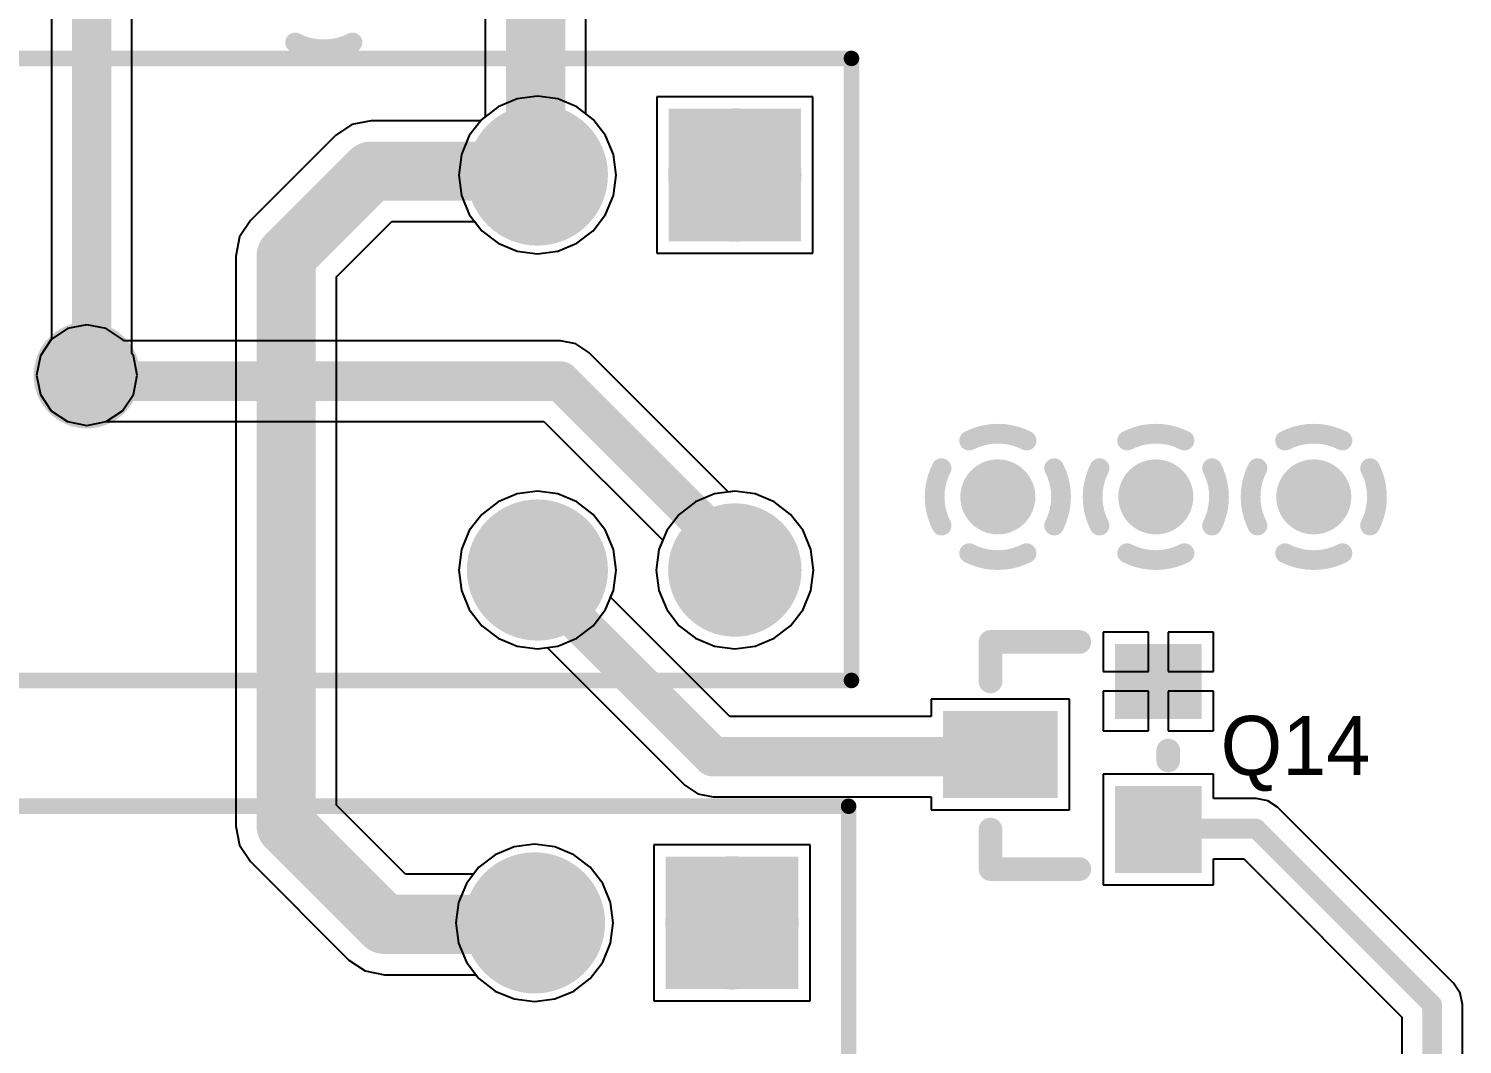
# Model space of a CAD drawing. Header units: millimetres. Extents: x 6.83 to 16.18, y 4.59 to 12.3.
# Drawn here: x 7.76 to 8.486, y 6.327 to 6.841 of the extents above; entities that cross this region are included whole.
import ezdxf

# ---------------------------------------------------------------- set-up
doc = ezdxf.new("R2010")
doc.units = ezdxf.units.MM
doc.header["$MEASUREMENT"] = 0
for name, color, linetype in [('BottomLayer', 5, 'Continuous'), ('BottomSolder', 6, 'Continuous'), ('InternalPlane1', 76, 'Continuous'), ('InternalPlane2', 16, 'Continuous'), ('MultiLayer', 9, 'Continuous'), ('PadHoleLayer', 156, 'Continuous'), ('TopLayer', 1, 'Continuous'), ('TopOverlay', 2, 'Continuous'), ('TopPaste', 8, 'Continuous'), ('TopSolder', 216, 'Continuous'), ('ViaHoleLayer', 16, 'Continuous')]:
    doc.layers.add(name, color=color, linetype=linetype)

# ---------------------------------------------------------------- blocks, each defined once
blk = doc.blocks.new('SOT_23_44')
at = {"layer": 'TopLayer'}
for points in [[(0.018278, 0.052755), (0.018278, 0.082755), (-0.017722, 0.052755), (-0.017722, 0.082755)], [(-0.054722, 0.012755), (-0.054722, 0.048755), (-0.104722, 0.012755), (-0.104722, 0.048755)], [(0.018278, -0.025245), (0.018278, 0.010755), (-0.017722, -0.025245), (-0.017722, 0.010755)]]:
    blk.add_solid(points, dxfattribs=at)
at = {"layer": 'TopOverlay', "const_width": 0.012}
for points in [[(-0.084722, 0.087755), (-0.039722, 0.087755)], [(-0.084722, 0.067755), (-0.084722, 0.087755)], [(0.005278, 0.027755), (0.005278, 0.032755)], [(-0.084722, -0.027245), (-0.084722, -0.007245)], [(-0.084722, -0.027245), (-0.039722, -0.027245)]]:
    blk.add_lwpolyline(points, dxfattribs=at)
at = {"layer": 'TopOverlay', "const_width": 0.006}
for points in [[(-0.087722, 0.087755, 1), (-0.081722, 0.087755, 1)], [(-0.087722, 0.087755, 1), (-0.081722, 0.087755, 1)], [(-0.042722, 0.087755, 1), (-0.036722, 0.087755, 1)], [(-0.087722, 0.067755, 1), (-0.081722, 0.067755, 1)], [(0.002278, 0.032755, 1), (0.008278, 0.032755, 1)], [(0.002278, 0.027755, 1), (0.008278, 0.027755, 1)], [(-0.087722, -0.007245, 1), (-0.081722, -0.007245, 1)], [(-0.087722, -0.027245, 1), (-0.081722, -0.027245, 1)], [(-0.087722, -0.027245, 1), (-0.081722, -0.027245, 1)], [(-0.042722, -0.027245, 1), (-0.036722, -0.027245, 1)]]:
    blk.add_lwpolyline(points, format="xyb", close=True, dxfattribs=at)
at = {"layer": 'TopPaste'}
for points in [[(0.018278, 0.052755), (0.018278, 0.082755), (-0.017722, 0.052755), (-0.017722, 0.082755)], [(-0.054722, 0.012755), (-0.054722, 0.048755), (-0.104722, 0.012755), (-0.104722, 0.048755)], [(0.018278, -0.025245), (0.018278, 0.010755), (-0.017722, -0.025245), (-0.017722, 0.010755)]]:
    blk.add_solid(points, dxfattribs=at)
at = {"layer": 'TopSolder'}
for points in [[(0.022278, 0.048755), (0.022278, 0.086755), (-0.021722, 0.048755), (-0.021722, 0.086755)], [(-0.050722, 0.008755), (-0.050722, 0.052755), (-0.108722, 0.008755), (-0.108722, 0.052755)], [(0.022278, -0.029245), (0.022278, 0.014755), (-0.021722, -0.029245), (-0.021722, 0.014755)]]:
    blk.add_solid(points, dxfattribs=at)
blk = doc.blocks.new('R_____OMRON5V_217')
at = {"layer": 'BottomLayer', "const_width": 0.02953}
for points in [[(0.18524, 0, 1), (0.21476, 0, 1)], [(-0.01476, -0.1, 1), (0.01476, -0.1, 1)], [(0.18524, -0.1, 1), (0.21476, -0.1, 1)], [(-0.01476, -0.4, 1), (0.01476, -0.4, 1)], [(0.18524, -0.4, 1), (0.21476, -0.4, 1)]]:
    blk.add_lwpolyline(points, format="xyb", close=True, dxfattribs=at)
at = {"layer": 'BottomLayer'}
blk.add_solid([(-0.02953, -0.02953), (0.02953, -0.02953), (-0.02953, 0.02953), (0.02953, 0.02953)], dxfattribs=at)
at = {"layer": 'BottomSolder', "const_width": 0.03353}
for points in [[(0.18324, 0, 1), (0.21676, 0, 1)], [(-0.01676, -0.1, 1), (0.01676, -0.1, 1)], [(0.18324, -0.1, 1), (0.21676, -0.1, 1)], [(-0.01676, -0.4, 1), (0.01676, -0.4, 1)], [(0.18324, -0.4, 1), (0.21676, -0.4, 1)]]:
    blk.add_lwpolyline(points, format="xyb", close=True, dxfattribs=at)
at = {"layer": 'BottomSolder'}
blk.add_solid([(-0.03353, -0.03353), (0.03353, -0.03353), (-0.03353, 0.03353), (0.03353, 0.03353)], dxfattribs=at)
at = {"layer": 'InternalPlane1'}
for points, const_width in [([(-0.01689, 0, 1), (0.01689, 0, 1)], 0.03378), ([(0.18311, 0, 1), (0.21689, 0, 1)], 0.03378), ([(-0.01787, -0.1, 1), (0.01787, -0.1, 1)], 0.03575), ([(0.18213, -0.1, 1), (0.21787, -0.1, 1)], 0.03575), ([(-0.01787, -0.4, 1), (0.01787, -0.4, 1)], 0.03575), ([(0.18213, -0.4, 1), (0.21787, -0.4, 1)], 0.03575)]:
    blk.add_lwpolyline(points, format="xyb", close=True, dxfattribs=dict(at, const_width=const_width))
at = {"layer": 'InternalPlane2'}
for points, const_width in [([(-0.01689, 0, 1), (0.01689, 0, 1)], 0.03378), ([(0.18311, 0, 1), (0.21689, 0, 1)], 0.03378), ([(-0.01787, -0.1, 1), (0.01787, -0.1, 1)], 0.03575), ([(0.18213, -0.1, 1), (0.21787, -0.1, 1)], 0.03575), ([(-0.01787, -0.4, 1), (0.01787, -0.4, 1)], 0.03575), ([(0.18213, -0.4, 1), (0.21787, -0.4, 1)], 0.03575)]:
    blk.add_lwpolyline(points, format="xyb", close=True, dxfattribs=dict(at, const_width=const_width))
at = {"layer": 'MultiLayer', "const_width": 0.02953}
for points in [[(0.18524, 0, 1), (0.21476, 0, 1)], [(-0.01476, -0.1, 1), (0.01476, -0.1, 1)], [(0.18524, -0.1, 1), (0.21476, -0.1, 1)], [(-0.01476, -0.4, 1), (0.01476, -0.4, 1)], [(0.18524, -0.4, 1), (0.21476, -0.4, 1)]]:
    blk.add_lwpolyline(points, format="xyb", close=True, dxfattribs=at)
at = {"layer": 'MultiLayer'}
blk.add_solid([(-0.02953, -0.02953), (0.02953, -0.02953), (-0.02953, 0.02953), (0.02953, 0.02953)], dxfattribs=at)
at = {"layer": 'PadHoleLayer'}
for points, const_width in [([(-0.00689, 0, 1), (0.00689, 0, 1)], 0.01378), ([(0.19311, 0, 1), (0.20689, 0, 1)], 0.01378), ([(-0.00787, -0.1, 1), (0.00787, -0.1, 1)], 0.01575), ([(0.19213, -0.1, 1), (0.20787, -0.1, 1)], 0.01575), ([(-0.00787, -0.4, 1), (0.00787, -0.4, 1)], 0.01575), ([(0.19213, -0.4, 1), (0.20787, -0.4, 1)], 0.01575)]:
    blk.add_lwpolyline(points, format="xyb", close=True, dxfattribs=dict(at, const_width=const_width))
at = {"layer": 'TopLayer', "const_width": 0.02953}
for points in [[(0.18524, 0, 1), (0.21476, 0, 1)], [(-0.01476, -0.1, 1), (0.01476, -0.1, 1)], [(0.18524, -0.1, 1), (0.21476, -0.1, 1)], [(-0.01476, -0.4, 1), (0.01476, -0.4, 1)], [(0.18524, -0.4, 1), (0.21476, -0.4, 1)]]:
    blk.add_lwpolyline(points, format="xyb", close=True, dxfattribs=at)
at = {"layer": 'TopLayer'}
blk.add_solid([(-0.02953, -0.02953), (0.02953, -0.02953), (-0.02953, 0.02953), (0.02953, 0.02953)], dxfattribs=at)
at = {"layer": 'TopOverlay', "const_width": 0.00787}
for points in [[(0.25591, 0.05906), (-0.05906, 0.05906)], [(-0.05906, -0.45276), (-0.05906, 0.05906)], [(0.25591, -0.45276), (0.25591, 0.05906)], [(0.25591, -0.45276), (-0.05906, -0.45276)]]:
    blk.add_lwpolyline(points, dxfattribs=at)
at = {"layer": 'TopOverlay', "const_width": 0.00394}
for points in [[(-0.06102, 0.05906, 1), (-0.05709, 0.05906, 1)], [(-0.06102, 0.05906, 1), (-0.05709, 0.05906, 1)], [(0.25394, 0.05906, 1), (0.25787, 0.05906, 1)], [(0.25394, 0.05906, 1), (0.25787, 0.05906, 1)], [(-0.06102, -0.45276, 1), (-0.05709, -0.45276, 1)], [(-0.06102, -0.45276, 1), (-0.05709, -0.45276, 1)], [(0.25394, -0.45276, 1), (0.25787, -0.45276, 1)], [(0.25394, -0.45276, 1), (0.25787, -0.45276, 1)]]:
    blk.add_lwpolyline(points, format="xyb", close=True, dxfattribs=at)
at = {"layer": 'TopSolder', "const_width": 0.03353}
for points in [[(0.18324, 0, 1), (0.21676, 0, 1)], [(-0.01676, -0.1, 1), (0.01676, -0.1, 1)], [(0.18324, -0.1, 1), (0.21676, -0.1, 1)], [(-0.01676, -0.4, 1), (0.01676, -0.4, 1)], [(0.18324, -0.4, 1), (0.21676, -0.4, 1)]]:
    blk.add_lwpolyline(points, format="xyb", close=True, dxfattribs=at)
at = {"layer": 'TopSolder'}
blk.add_solid([(-0.03353, -0.03353), (0.03353, -0.03353), (-0.03353, 0.03353), (0.03353, 0.03353)], dxfattribs=at)
blk = doc.blocks.new('R_____OMRON5V_218')
at = {"layer": 'BottomLayer', "const_width": 0.02953}
for points in [[(0.18524, 0, 1), (0.21476, 0, 1)], [(-0.01476, -0.1, 1), (0.01476, -0.1, 1)], [(0.18524, -0.1, 1), (0.21476, -0.1, 1)], [(-0.01476, -0.4, 1), (0.01476, -0.4, 1)], [(0.18524, -0.4, 1), (0.21476, -0.4, 1)]]:
    blk.add_lwpolyline(points, format="xyb", close=True, dxfattribs=at)
at = {"layer": 'BottomLayer'}
blk.add_solid([(-0.02953, -0.02953), (0.02953, -0.02953), (-0.02953, 0.02953), (0.02953, 0.02953)], dxfattribs=at)
at = {"layer": 'BottomSolder', "const_width": 0.03353}
for points in [[(0.18324, 0, 1), (0.21676, 0, 1)], [(-0.01676, -0.1, 1), (0.01676, -0.1, 1)], [(0.18324, -0.1, 1), (0.21676, -0.1, 1)], [(-0.01676, -0.4, 1), (0.01676, -0.4, 1)], [(0.18324, -0.4, 1), (0.21676, -0.4, 1)]]:
    blk.add_lwpolyline(points, format="xyb", close=True, dxfattribs=at)
at = {"layer": 'BottomSolder'}
blk.add_solid([(-0.03353, -0.03353), (0.03353, -0.03353), (-0.03353, 0.03353), (0.03353, 0.03353)], dxfattribs=at)
at = {"layer": 'InternalPlane1'}
for points, const_width in [([(-0.01689, 0, 1), (0.01689, 0, 1)], 0.03378), ([(0.18311, 0, 1), (0.21689, 0, 1)], 0.03378), ([(-0.01787, -0.1, 1), (0.01787, -0.1, 1)], 0.03575), ([(0.18213, -0.1, 1), (0.21787, -0.1, 1)], 0.03575), ([(-0.01787, -0.4, 1), (0.01787, -0.4, 1)], 0.03575), ([(0.18213, -0.4, 1), (0.21787, -0.4, 1)], 0.03575)]:
    blk.add_lwpolyline(points, format="xyb", close=True, dxfattribs=dict(at, const_width=const_width))
at = {"layer": 'InternalPlane2'}
for points, const_width in [([(-0.01689, 0, 1), (0.01689, 0, 1)], 0.03378), ([(0.18311, 0, 1), (0.21689, 0, 1)], 0.03378), ([(-0.01787, -0.1, 1), (0.01787, -0.1, 1)], 0.03575), ([(0.18213, -0.1, 1), (0.21787, -0.1, 1)], 0.03575), ([(-0.01787, -0.4, 1), (0.01787, -0.4, 1)], 0.03575), ([(0.18213, -0.4, 1), (0.21787, -0.4, 1)], 0.03575)]:
    blk.add_lwpolyline(points, format="xyb", close=True, dxfattribs=dict(at, const_width=const_width))
at = {"layer": 'MultiLayer', "const_width": 0.02953}
for points in [[(0.18524, 0, 1), (0.21476, 0, 1)], [(-0.01476, -0.1, 1), (0.01476, -0.1, 1)], [(0.18524, -0.1, 1), (0.21476, -0.1, 1)], [(-0.01476, -0.4, 1), (0.01476, -0.4, 1)], [(0.18524, -0.4, 1), (0.21476, -0.4, 1)]]:
    blk.add_lwpolyline(points, format="xyb", close=True, dxfattribs=at)
at = {"layer": 'MultiLayer'}
blk.add_solid([(-0.02953, -0.02953), (0.02953, -0.02953), (-0.02953, 0.02953), (0.02953, 0.02953)], dxfattribs=at)
at = {"layer": 'PadHoleLayer'}
for points, const_width in [([(-0.00689, 0, 1), (0.00689, 0, 1)], 0.01378), ([(0.19311, 0, 1), (0.20689, 0, 1)], 0.01378), ([(-0.00787, -0.1, 1), (0.00787, -0.1, 1)], 0.01575), ([(0.19213, -0.1, 1), (0.20787, -0.1, 1)], 0.01575), ([(-0.00787, -0.4, 1), (0.00787, -0.4, 1)], 0.01575), ([(0.19213, -0.4, 1), (0.20787, -0.4, 1)], 0.01575)]:
    blk.add_lwpolyline(points, format="xyb", close=True, dxfattribs=dict(at, const_width=const_width))
at = {"layer": 'TopLayer', "const_width": 0.02953}
for points in [[(0.18524, 0, 1), (0.21476, 0, 1)], [(-0.01476, -0.1, 1), (0.01476, -0.1, 1)], [(0.18524, -0.1, 1), (0.21476, -0.1, 1)], [(-0.01476, -0.4, 1), (0.01476, -0.4, 1)], [(0.18524, -0.4, 1), (0.21476, -0.4, 1)]]:
    blk.add_lwpolyline(points, format="xyb", close=True, dxfattribs=at)
at = {"layer": 'TopLayer'}
blk.add_solid([(-0.02953, -0.02953), (0.02953, -0.02953), (-0.02953, 0.02953), (0.02953, 0.02953)], dxfattribs=at)
at = {"layer": 'TopOverlay', "const_width": 0.00787}
for points in [[(0.25591, 0.05906), (-0.05906, 0.05906)], [(-0.05906, -0.45276), (-0.05906, 0.05906)], [(0.25591, -0.45276), (0.25591, 0.05906)], [(0.25591, -0.45276), (-0.05906, -0.45276)]]:
    blk.add_lwpolyline(points, dxfattribs=at)
at = {"layer": 'TopOverlay', "const_width": 0.00394}
for points in [[(-0.06102, 0.05906, 1), (-0.05709, 0.05906, 1)], [(-0.06102, 0.05906, 1), (-0.05709, 0.05906, 1)], [(0.25394, 0.05906, 1), (0.25787, 0.05906, 1)], [(0.25394, 0.05906, 1), (0.25787, 0.05906, 1)], [(-0.06102, -0.45276, 1), (-0.05709, -0.45276, 1)], [(-0.06102, -0.45276, 1), (-0.05709, -0.45276, 1)], [(0.25394, -0.45276, 1), (0.25787, -0.45276, 1)], [(0.25394, -0.45276, 1), (0.25787, -0.45276, 1)]]:
    blk.add_lwpolyline(points, format="xyb", close=True, dxfattribs=at)
at = {"layer": 'TopSolder', "const_width": 0.03353}
for points in [[(0.18324, 0, 1), (0.21676, 0, 1)], [(-0.01676, -0.1, 1), (0.01676, -0.1, 1)], [(0.18324, -0.1, 1), (0.21676, -0.1, 1)], [(-0.01676, -0.4, 1), (0.01676, -0.4, 1)], [(0.18324, -0.4, 1), (0.21676, -0.4, 1)]]:
    blk.add_lwpolyline(points, format="xyb", close=True, dxfattribs=at)
at = {"layer": 'TopSolder'}
blk.add_solid([(-0.03353, -0.03353), (0.03353, -0.03353), (-0.03353, 0.03353), (0.03353, 0.03353)], dxfattribs=at)

msp = doc.modelspace()

# ---------------------------------------------------------------- linework, layer by layer
at = {"layer": 'BottomLayer'}
for p, q in [((7.7714, 7.7849), (7.7714, 6.68401)), ((7.81219, 6.67689), (7.81219, 7.78549)), ((7.99119, 7.16978), (7.99119, 6.79689)), ((8.04217, 6.79824), (8.04217, 7.15922)), ((8.15708, 6.80683), (8.07803, 6.80683)), ((8.07803, 6.80683), (8.07803, 6.72778)), ((8.15708, 6.72778), (8.15708, 6.80683)), ((7.99119, 6.79689), (7.98936, 6.79549)), ((8.04575, 6.79549), (8.04217, 6.79824)), ((7.92355, 6.79281), (7.91528, 6.78728)), ((7.9333, 6.79475), (7.92355, 6.79281)), ((7.98879, 6.79475), (7.9333, 6.79475)), ((7.98936, 6.79549), (7.98879, 6.79475)), ((8.05208, 6.78724), (8.04575, 6.79549)), ((7.91528, 6.78728), (7.87229, 6.74429)), ((8.05607, 6.77762), (8.05208, 6.78724)), ((8.05742, 6.7673), (8.05607, 6.77762)), ((8.05607, 6.75698), (8.05742, 6.7673)), ((8.05208, 6.74737), (8.05607, 6.75698)), ((8.04575, 6.73911), (8.05208, 6.74737)), ((7.87229, 6.74429), (7.86676, 6.73602)), ((7.9158, 6.71571), (7.94386, 6.74377)), ((7.94386, 6.74377), (7.98579, 6.74377)), ((7.98579, 6.74377), (7.98936, 6.73911)), ((7.98936, 6.73911), (7.99762, 6.73278)), ((8.03749, 6.73278), (8.04575, 6.73911)), ((7.86676, 6.73602), (7.86482, 6.72627)), ((7.99762, 6.73278), (8.00724, 6.72879)), ((8.02787, 6.72879), (8.03749, 6.73278)), ((7.86482, 6.72627), (7.86482, 6.43768)), ((8.00724, 6.72879), (8.01756, 6.72743)), ((8.01756, 6.72743), (8.02787, 6.72879)), ((8.07803, 6.72778), (8.15708, 6.72778)), ((7.9158, 6.44824), (7.9158, 6.71571)), ((7.77139, 6.684), (7.76586, 6.67573)), ((7.7714, 6.68401), (7.77139, 6.684)), ((7.76586, 6.67573), (7.76392, 6.66598)), ((7.81296, 6.67573), (7.81219, 6.67689)), ((7.8149, 6.66598), (7.81296, 6.67573)), ((7.76392, 6.66598), (7.76586, 6.65622)), ((7.81296, 6.65622), (7.8149, 6.66598)), ((7.76586, 6.65622), (7.77139, 6.64795)), ((7.80744, 6.64795), (7.81296, 6.65622)), ((7.77139, 6.64795), (7.77966, 6.64243)), ((7.79917, 6.64243), (7.80744, 6.64795)), ((7.77966, 6.64243), (7.78941, 6.64049)), ((7.78941, 6.64049), (7.79917, 6.64243)), ((7.99762, 6.60183), (7.98936, 6.59549)), ((8.00724, 6.60581), (7.99762, 6.60183)), ((8.01756, 6.60717), (8.00724, 6.60581)), ((8.02787, 6.60581), (8.01756, 6.60717)), ((8.03749, 6.60183), (8.02787, 6.60581)), ((8.04575, 6.59549), (8.03749, 6.60183)), ((8.09762, 6.60183), (8.08936, 6.59549)), ((8.10724, 6.60581), (8.09762, 6.60183)), ((8.11756, 6.60717), (8.10724, 6.60581)), ((8.12787, 6.60581), (8.11756, 6.60717)), ((8.13749, 6.60183), (8.12787, 6.60581)), ((8.14575, 6.59549), (8.13749, 6.60183)), ((7.98936, 6.59549), (7.98303, 6.58724)), ((8.05208, 6.58724), (8.04575, 6.59549)), ((8.08936, 6.59549), (8.08303, 6.58724)), ((8.15208, 6.58724), (8.14575, 6.59549)), ((7.98303, 6.58724), (7.97905, 6.57762)), ((8.05607, 6.57762), (8.05208, 6.58724)), ((8.08303, 6.58724), (8.07905, 6.57762)), ((8.15607, 6.57762), (8.15208, 6.58724)), ((7.97905, 6.57762), (7.97769, 6.5673)), ((8.05742, 6.5673), (8.05607, 6.57762)), ((8.07905, 6.57762), (8.07769, 6.5673)), ((8.15742, 6.5673), (8.15607, 6.57762)), ((7.97769, 6.5673), (7.97905, 6.55698)), ((8.05607, 6.55698), (8.05742, 6.5673)), ((8.07769, 6.5673), (8.07905, 6.55698)), ((8.15607, 6.55698), (8.15742, 6.5673)), ((7.97905, 6.55698), (7.98303, 6.54737)), ((8.05208, 6.54737), (8.05607, 6.55698)), ((8.07905, 6.55698), (8.08303, 6.54737)), ((8.15208, 6.54737), (8.15607, 6.55698)), ((7.98303, 6.54737), (7.98936, 6.53911)), ((8.04575, 6.53911), (8.05208, 6.54737)), ((8.08303, 6.54737), (8.08936, 6.53911)), ((8.14575, 6.53911), (8.15208, 6.54737)), ((7.98936, 6.53911), (7.99762, 6.53278)), ((8.03749, 6.53278), (8.04575, 6.53911)), ((8.08936, 6.53911), (8.09762, 6.53278)), ((8.13749, 6.53278), (8.14575, 6.53911)), ((7.99762, 6.53278), (8.00724, 6.52879)), ((8.00724, 6.52879), (8.01756, 6.52743)), ((8.01756, 6.52743), (8.02787, 6.52879)), ((8.02787, 6.52879), (8.03749, 6.53278)), ((8.09762, 6.53278), (8.10724, 6.52879)), ((8.10724, 6.52879), (8.11756, 6.52743)), ((8.11756, 6.52743), (8.12787, 6.52879)), ((8.12787, 6.52879), (8.13749, 6.53278)), ((7.95069, 6.41335), (7.9158, 6.44824)), ((7.86482, 6.43768), (7.86676, 6.42793)), ((7.86676, 6.42793), (7.87229, 6.41966)), ((8.00579, 6.42714), (7.99617, 6.42316)), ((8.01611, 6.4285), (8.00579, 6.42714)), ((8.02643, 6.42714), (8.01611, 6.4285)), ((8.03604, 6.42316), (8.02643, 6.42714)), ((8.15564, 6.42816), (8.07658, 6.42816)), ((8.07658, 6.42816), (8.07658, 6.3491)), ((8.15564, 6.3491), (8.15564, 6.42816)), ((7.87229, 6.41966), (7.92211, 6.36983)), ((7.99617, 6.42316), (7.98792, 6.41682)), ((8.0443, 6.41682), (8.03604, 6.42316)), ((7.98525, 6.41335), (7.95069, 6.41335)), ((7.98792, 6.41682), (7.98525, 6.41335)), ((8.05064, 6.40856), (8.0443, 6.41682)), ((8.05462, 6.39895), (8.05064, 6.40856)), ((8.05598, 6.38863), (8.05462, 6.39895)), ((8.05462, 6.37831), (8.05598, 6.38863)), ((8.05064, 6.36869), (8.05462, 6.37831)), ((7.92211, 6.36983), (7.93038, 6.36431)), ((8.0443, 6.36044), (8.05064, 6.36869)), ((7.93038, 6.36431), (7.94013, 6.36237)), ((7.94013, 6.36237), (7.98644, 6.36237)), ((7.98644, 6.36237), (7.98792, 6.36044)), ((7.98792, 6.36044), (7.99617, 6.3541)), ((8.03604, 6.3541), (8.0443, 6.36044)), ((7.99617, 6.3541), (8.00579, 6.35012)), ((8.02643, 6.35012), (8.03604, 6.3541)), ((8.00579, 6.35012), (8.01611, 6.34876)), ((8.01611, 6.34876), (8.02643, 6.35012)), ((8.07658, 6.3491), (8.15564, 6.3491))]:
    msp.add_line(p, q, dxfattribs=at)
for points, const_width in [([(7.7918, 6.66594), (7.7918, 7.80125)], 0.02), ([(8.01668, 6.76926), (8.01668, 7.16978)], 0.03), ([(7.89031, 6.72627), (7.9333, 6.76926)], 0.03), ([(7.9333, 6.76926), (8.01668, 6.76926)], 0.03), ([(8.01668, 6.76269), (8.01668, 6.76926)], 0.01), ([(7.89031, 6.43768), (7.89031, 6.72627)], 0.03), ([(7.89031, 6.43768), (7.94013, 6.38786)], 0.03), ([(7.94013, 6.38786), (8.01482, 6.38786)], 0.03)]:
    msp.add_lwpolyline(points, dxfattribs=dict(at, const_width=const_width))
for points, const_width in [([(7.9258, 6.76926, 1), (7.9408, 6.76926, 1)], 0.015), ([(7.9258, 6.76926, 1), (7.9408, 6.76926, 1)], 0.015), ([(8.00918, 6.76926, 1), (8.02418, 6.76926, 1)], 0.015), ([(8.00918, 6.76926, 1), (8.02418, 6.76926, 1)], 0.015), ([(8.01418, 6.76926, 1), (8.01918, 6.76926, 1)], 0.005), ([(8.01418, 6.76269, 1), (8.01918, 6.76269, 1)], 0.005), ([(7.88281, 6.72627, 1), (7.89781, 6.72627, 1)], 0.015), ([(7.88281, 6.72627, 1), (7.89781, 6.72627, 1)], 0.015), ([(7.78191, 6.66598, 1), (7.79691, 6.66598, 1)], 0.015), ([(7.7868, 6.66594, 1), (7.7968, 6.66594, 1)], 0.01), ([(8.24325, 6.60433, 1), (8.25825, 6.60433, 1)], 0.015), ([(8.32325, 6.60433, 1), (8.33825, 6.60433, 1)], 0.015), ([(8.40325, 6.60433, 1), (8.41825, 6.60433, 1)], 0.015), ([(7.88281, 6.43768, 1), (7.89781, 6.43768, 1)], 0.015), ([(7.88281, 6.43768, 1), (7.89781, 6.43768, 1)], 0.015), ([(7.93263, 6.38786, 1), (7.94763, 6.38786, 1)], 0.015), ([(7.93263, 6.38786, 1), (7.94763, 6.38786, 1)], 0.015), ([(8.00732, 6.38786, 1), (8.02232, 6.38786, 1)], 0.015)]:
    msp.add_lwpolyline(points, format="xyb", close=True, dxfattribs=dict(at, const_width=const_width))
at = {"layer": 'BottomSolder', "const_width": 0.019}
for points in [[(7.77991, 6.66598, 1), (7.79891, 6.66598, 1)], [(8.24125, 6.60433, 1), (8.26025, 6.60433, 1)], [(8.32125, 6.60433, 1), (8.34025, 6.60433, 1)], [(8.40125, 6.60433, 1), (8.42025, 6.60433, 1)]]:
    msp.add_lwpolyline(points, format="xyb", close=True, dxfattribs=at)
at = {"layer": 'InternalPlane1', "const_width": 0.01}
for points in [[(7.92392, 6.83442, -0.240079), (7.89486, 6.83442)], [(8.23623, 6.63285, -0.240079), (8.26528, 6.63285)], [(8.31623, 6.63285, -0.240079), (8.34528, 6.63285)], [(8.39623, 6.63285, -0.240079), (8.42528, 6.63285)], [(8.22224, 6.58981, -0.240079), (8.22224, 6.61886)], [(8.27927, 6.61886, -0.240079), (8.27927, 6.58981)], [(8.30224, 6.58981, -0.240079), (8.30224, 6.61886)], [(8.35927, 6.61886, -0.240079), (8.35927, 6.58981)], [(8.38224, 6.58981, -0.240079), (8.38224, 6.61886)], [(8.43927, 6.61886, -0.240079), (8.43927, 6.58981)], [(8.26528, 6.57582, -0.240079), (8.23623, 6.57582)], [(8.34528, 6.57582, -0.240079), (8.31623, 6.57582)], [(8.42528, 6.57582, -0.240079), (8.39623, 6.57582)]]:
    msp.add_lwpolyline(points, format="xyb", dxfattribs=at)
at = {"layer": 'InternalPlane1'}
for points, const_width in [([(7.89236, 6.83442, 1), (7.89736, 6.83442, 1)], 0.005), ([(7.92142, 6.83442, 1), (7.92642, 6.83442, 1)], 0.005), ([(7.77591, 6.66598, 1), (7.80291, 6.66598, 1)], 0.027), ([(8.23373, 6.63285, 1), (8.23873, 6.63285, 1)], 0.005), ([(8.26278, 6.63285, 1), (8.26778, 6.63285, 1)], 0.005), ([(8.31373, 6.63285, 1), (8.31873, 6.63285, 1)], 0.005), ([(8.34278, 6.63285, 1), (8.34778, 6.63285, 1)], 0.005), ([(8.39373, 6.63285, 1), (8.39873, 6.63285, 1)], 0.005), ([(8.42278, 6.63285, 1), (8.42778, 6.63285, 1)], 0.005), ([(8.21974, 6.61886, 1), (8.22474, 6.61886, 1)], 0.005), ([(8.27677, 6.61886, 1), (8.28177, 6.61886, 1)], 0.005), ([(8.29974, 6.61886, 1), (8.30474, 6.61886, 1)], 0.005), ([(8.35677, 6.61886, 1), (8.36177, 6.61886, 1)], 0.005), ([(8.37974, 6.61886, 1), (8.38474, 6.61886, 1)], 0.005), ([(8.43677, 6.61886, 1), (8.44177, 6.61886, 1)], 0.005), ([(8.21974, 6.58981, 1), (8.22474, 6.58981, 1)], 0.005), ([(8.27677, 6.58981, 1), (8.28177, 6.58981, 1)], 0.005), ([(8.29974, 6.58981, 1), (8.30474, 6.58981, 1)], 0.005), ([(8.35677, 6.58981, 1), (8.36177, 6.58981, 1)], 0.005), ([(8.37974, 6.58981, 1), (8.38474, 6.58981, 1)], 0.005), ([(8.43677, 6.58981, 1), (8.44177, 6.58981, 1)], 0.005), ([(8.23373, 6.57582, 1), (8.23873, 6.57582, 1)], 0.005), ([(8.26278, 6.57582, 1), (8.26778, 6.57582, 1)], 0.005), ([(8.31373, 6.57582, 1), (8.31873, 6.57582, 1)], 0.005), ([(8.34278, 6.57582, 1), (8.34778, 6.57582, 1)], 0.005), ([(8.39373, 6.57582, 1), (8.39873, 6.57582, 1)], 0.005), ([(8.42278, 6.57582, 1), (8.42778, 6.57582, 1)], 0.005)]:
    msp.add_lwpolyline(points, format="xyb", close=True, dxfattribs=dict(at, const_width=const_width))
at = {"layer": 'InternalPlane2', "const_width": 0.01}
for points in [[(7.92392, 6.83442, -0.240079), (7.89486, 6.83442)], [(8.23623, 6.63285, -0.240079), (8.26528, 6.63285)], [(8.31623, 6.63285, -0.240079), (8.34528, 6.63285)], [(8.39623, 6.63285, -0.240079), (8.42528, 6.63285)], [(8.22224, 6.58981, -0.240079), (8.22224, 6.61886)], [(8.27927, 6.61886, -0.240079), (8.27927, 6.58981)], [(8.30224, 6.58981, -0.240079), (8.30224, 6.61886)], [(8.35927, 6.61886, -0.240079), (8.35927, 6.58981)], [(8.38224, 6.58981, -0.240079), (8.38224, 6.61886)], [(8.43927, 6.61886, -0.240079), (8.43927, 6.58981)], [(8.26528, 6.57582, -0.240079), (8.23623, 6.57582)], [(8.34528, 6.57582, -0.240079), (8.31623, 6.57582)], [(8.42528, 6.57582, -0.240079), (8.39623, 6.57582)]]:
    msp.add_lwpolyline(points, format="xyb", dxfattribs=at)
at = {"layer": 'InternalPlane2'}
for points, const_width in [([(7.89236, 6.83442, 1), (7.89736, 6.83442, 1)], 0.005), ([(7.92142, 6.83442, 1), (7.92642, 6.83442, 1)], 0.005), ([(7.77591, 6.66598, 1), (7.80291, 6.66598, 1)], 0.027), ([(8.23373, 6.63285, 1), (8.23873, 6.63285, 1)], 0.005), ([(8.26278, 6.63285, 1), (8.26778, 6.63285, 1)], 0.005), ([(8.31373, 6.63285, 1), (8.31873, 6.63285, 1)], 0.005), ([(8.34278, 6.63285, 1), (8.34778, 6.63285, 1)], 0.005), ([(8.39373, 6.63285, 1), (8.39873, 6.63285, 1)], 0.005), ([(8.42278, 6.63285, 1), (8.42778, 6.63285, 1)], 0.005), ([(8.21974, 6.61886, 1), (8.22474, 6.61886, 1)], 0.005), ([(8.27677, 6.61886, 1), (8.28177, 6.61886, 1)], 0.005), ([(8.29974, 6.61886, 1), (8.30474, 6.61886, 1)], 0.005), ([(8.35677, 6.61886, 1), (8.36177, 6.61886, 1)], 0.005), ([(8.37974, 6.61886, 1), (8.38474, 6.61886, 1)], 0.005), ([(8.43677, 6.61886, 1), (8.44177, 6.61886, 1)], 0.005), ([(8.21974, 6.58981, 1), (8.22474, 6.58981, 1)], 0.005), ([(8.27677, 6.58981, 1), (8.28177, 6.58981, 1)], 0.005), ([(8.29974, 6.58981, 1), (8.30474, 6.58981, 1)], 0.005), ([(8.35677, 6.58981, 1), (8.36177, 6.58981, 1)], 0.005), ([(8.37974, 6.58981, 1), (8.38474, 6.58981, 1)], 0.005), ([(8.43677, 6.58981, 1), (8.44177, 6.58981, 1)], 0.005), ([(8.23373, 6.57582, 1), (8.23873, 6.57582, 1)], 0.005), ([(8.26278, 6.57582, 1), (8.26778, 6.57582, 1)], 0.005), ([(8.31373, 6.57582, 1), (8.31873, 6.57582, 1)], 0.005), ([(8.34278, 6.57582, 1), (8.34778, 6.57582, 1)], 0.005), ([(8.39373, 6.57582, 1), (8.39873, 6.57582, 1)], 0.005), ([(8.42278, 6.57582, 1), (8.42778, 6.57582, 1)], 0.005)]:
    msp.add_lwpolyline(points, format="xyb", close=True, dxfattribs=dict(at, const_width=const_width))
at = {"layer": 'MultiLayer', "const_width": 0.015}
for points in [[(7.78191, 6.66598, 1), (7.79691, 6.66598, 1)], [(8.24325, 6.60433, 1), (8.25825, 6.60433, 1)], [(8.32325, 6.60433, 1), (8.33825, 6.60433, 1)], [(8.40325, 6.60433, 1), (8.41825, 6.60433, 1)]]:
    msp.add_lwpolyline(points, format="xyb", close=True, dxfattribs=at)
at = {"layer": 'TopLayer'}
for p, q in [((8.00724, 6.80581), (7.99762, 6.80183)), ((8.01756, 6.80717), (8.00724, 6.80581)), ((8.02787, 6.80581), (8.01756, 6.80717)), ((8.03749, 6.80183), (8.02787, 6.80581)), ((8.15708, 6.80683), (8.07803, 6.80683)), ((8.07803, 6.80683), (8.07803, 6.72778)), ((8.15708, 6.72778), (8.15708, 6.80683)), ((7.99762, 6.80183), (7.98936, 6.79549)), ((8.04575, 6.79549), (8.03749, 6.80183)), ((7.98936, 6.79549), (7.98303, 6.78724)), ((8.05208, 6.78724), (8.04575, 6.79549)), ((7.98303, 6.78724), (7.97905, 6.77762)), ((8.05607, 6.77762), (8.05208, 6.78724)), ((7.97905, 6.77762), (7.97769, 6.7673)), ((8.05742, 6.7673), (8.05607, 6.77762)), ((7.97769, 6.7673), (7.97905, 6.75698)), ((8.05607, 6.75698), (8.05742, 6.7673)), ((7.97905, 6.75698), (7.98303, 6.74737)), ((8.05208, 6.74737), (8.05607, 6.75698)), ((7.98303, 6.74737), (7.98936, 6.73911)), ((8.04575, 6.73911), (8.05208, 6.74737)), ((7.98936, 6.73911), (7.99762, 6.73278)), ((8.03749, 6.73278), (8.04575, 6.73911)), ((7.99762, 6.73278), (8.00724, 6.72879)), ((8.02787, 6.72879), (8.03749, 6.73278)), ((8.00724, 6.72879), (8.01756, 6.72743)), ((8.01756, 6.72743), (8.02787, 6.72879)), ((8.07803, 6.72778), (8.15708, 6.72778)), ((7.77966, 6.68953), (7.77139, 6.684)), ((7.78941, 6.69147), (7.77966, 6.68953)), ((7.79917, 6.68953), (7.78941, 6.69147)), ((7.80744, 6.684), (7.79917, 6.68953)), ((7.77139, 6.684), (7.76586, 6.67573)), ((7.80788, 6.68334), (7.80744, 6.684)), ((8.02927, 6.68334), (7.80788, 6.68334)), ((8.03707, 6.68179), (8.02927, 6.68334)), ((8.04368, 6.67737), (8.03707, 6.68179)), ((7.76586, 6.67573), (7.76392, 6.66598)), ((8.11431, 6.60674), (8.04368, 6.67737)), ((7.76392, 6.66598), (7.76586, 6.65622)), ((7.76586, 6.65622), (7.77139, 6.64795)), ((7.77139, 6.64795), (7.77966, 6.64243)), ((7.77966, 6.64243), (7.78941, 6.64049)), ((7.78941, 6.64049), (7.79917, 6.64243)), ((7.79917, 6.64243), (7.79937, 6.64256)), ((7.79937, 6.64256), (8.02082, 6.64256)), ((8.02082, 6.64256), (8.08101, 6.58237)), ((7.99762, 6.60183), (7.98936, 6.59549)), ((8.00724, 6.60581), (7.99762, 6.60183)), ((8.01756, 6.60717), (8.00724, 6.60581)), ((8.02787, 6.60581), (8.01756, 6.60717)), ((8.03749, 6.60183), (8.02787, 6.60581)), ((8.04575, 6.59549), (8.03749, 6.60183)), ((8.11756, 6.60717), (8.11431, 6.60674)), ((8.12787, 6.60581), (8.11756, 6.60717)), ((8.13749, 6.60183), (8.12787, 6.60581)), ((8.14575, 6.59549), (8.13749, 6.60183)), ((7.98936, 6.59549), (7.98303, 6.58724)), ((8.05208, 6.58724), (8.04575, 6.59549)), ((8.15208, 6.58724), (8.14575, 6.59549)), ((7.98303, 6.58724), (7.97905, 6.57762)), ((8.05607, 6.57762), (8.05208, 6.58724)), ((8.15607, 6.57762), (8.15208, 6.58724)), ((8.08101, 6.58237), (8.07905, 6.57762)), ((7.97905, 6.57762), (7.97769, 6.5673)), ((8.05742, 6.5673), (8.05607, 6.57762)), ((8.07905, 6.57762), (8.07769, 6.5673)), ((8.15742, 6.5673), (8.15607, 6.57762)), ((7.97769, 6.5673), (7.97905, 6.55698)), ((8.05607, 6.55698), (8.05742, 6.5673)), ((8.07769, 6.5673), (8.07905, 6.55698)), ((8.15607, 6.55698), (8.15742, 6.5673)), ((7.97905, 6.55698), (7.98303, 6.54737)), ((8.05465, 6.55356), (8.05607, 6.55698)), ((8.07905, 6.55698), (8.08303, 6.54737)), ((8.15208, 6.54737), (8.15607, 6.55698)), ((8.11504, 6.49316), (8.05465, 6.55356)), ((7.98303, 6.54737), (7.98936, 6.53911)), ((8.08303, 6.54737), (8.08936, 6.53911)), ((8.14575, 6.53911), (8.15208, 6.54737)), ((7.98936, 6.53911), (7.99762, 6.53278)), ((8.08936, 6.53911), (8.09762, 6.53278)), ((8.13749, 6.53278), (8.14575, 6.53911)), ((8.32704, 6.5359), (8.30404, 6.5359)), ((8.30404, 6.5359), (8.30404, 6.5159)), ((8.32704, 6.5159), (8.32704, 6.5359)), ((8.36004, 6.5359), (8.33704, 6.5359)), ((8.33704, 6.5359), (8.33704, 6.5159)), ((8.36004, 6.5159), (8.36004, 6.5359)), ((7.99762, 6.53278), (8.00724, 6.52879)), ((8.00724, 6.52879), (8.01756, 6.52743)), ((8.01756, 6.52743), (8.02245, 6.52808)), ((8.02245, 6.52808), (8.09217, 6.45835)), ((8.09762, 6.53278), (8.10724, 6.52879)), ((8.10724, 6.52879), (8.11756, 6.52743)), ((8.11756, 6.52743), (8.12787, 6.52879)), ((8.12787, 6.52879), (8.13749, 6.53278)), ((8.30404, 6.5159), (8.32704, 6.5159)), ((8.33704, 6.5159), (8.36004, 6.5159)), ((8.32704, 6.5059), (8.30404, 6.5059)), ((8.30404, 6.5059), (8.30404, 6.4859)), ((8.32704, 6.4859), (8.32704, 6.5059)), ((8.36004, 6.5059), (8.33704, 6.5059)), ((8.33704, 6.5059), (8.33704, 6.4859)), ((8.36004, 6.4859), (8.36004, 6.5059)), ((8.28704, 6.5019), (8.21704, 6.5019)), ((8.21704, 6.5019), (8.21704, 6.49316)), ((8.28704, 6.4459), (8.28704, 6.5019)), ((8.21704, 6.49316), (8.11504, 6.49316)), ((8.30404, 6.4859), (8.32704, 6.4859)), ((8.33704, 6.4859), (8.36004, 6.4859)), ((8.36004, 6.4639), (8.30404, 6.4639)), ((8.30404, 6.4639), (8.30404, 6.4079)), ((8.36004, 6.45164), (8.36004, 6.4639)), ((8.09217, 6.45835), (8.09217, 6.45835)), ((8.09217, 6.45835), (8.09879, 6.45393)), ((8.09879, 6.45393), (8.10659, 6.45238)), ((8.10659, 6.45238), (8.10659, 6.45238)), ((8.10659, 6.45238), (8.21704, 6.45238)), ((8.21704, 6.45238), (8.21704, 6.4459)), ((8.3816, 6.45164), (8.36004, 6.45164)), ((8.38746, 6.45047), (8.3816, 6.45164)), ((8.39242, 6.44716), (8.38746, 6.45047)), ((8.21704, 6.4459), (8.28704, 6.4459)), ((8.48151, 6.35807), (8.39242, 6.44716)), ((8.00579, 6.42714), (7.99617, 6.42316)), ((8.01611, 6.4285), (8.00579, 6.42714)), ((8.02643, 6.42714), (8.01611, 6.4285)), ((8.03604, 6.42316), (8.02643, 6.42714)), ((8.15564, 6.42816), (8.07658, 6.42816)), ((8.07658, 6.42816), (8.07658, 6.3491)), ((8.15564, 6.3491), (8.15564, 6.42816)), ((7.99617, 6.42316), (7.98792, 6.41682)), ((8.0443, 6.41682), (8.03604, 6.42316)), ((8.36004, 6.4079), (8.36004, 6.42105)), ((8.36004, 6.42105), (8.37527, 6.42105)), ((8.37527, 6.42105), (8.4554, 6.34092)), ((7.98792, 6.41682), (7.98158, 6.40856)), ((8.05064, 6.40856), (8.0443, 6.41682)), ((7.98158, 6.40856), (7.9776, 6.39895)), ((8.05462, 6.39895), (8.05064, 6.40856)), ((8.30404, 6.4079), (8.36004, 6.4079)), ((7.9776, 6.39895), (7.97624, 6.38863)), ((8.05598, 6.38863), (8.05462, 6.39895)), ((7.97624, 6.38863), (7.9776, 6.37831)), ((8.05462, 6.37831), (8.05598, 6.38863)), ((7.9776, 6.37831), (7.98158, 6.36869)), ((8.05064, 6.36869), (8.05462, 6.37831)), ((7.98158, 6.36869), (7.98792, 6.36044)), ((8.0443, 6.36044), (8.05064, 6.36869)), ((7.98792, 6.36044), (7.99617, 6.3541)), ((8.03604, 6.3541), (8.0443, 6.36044)), ((7.99617, 6.3541), (8.00579, 6.35012)), ((8.02643, 6.35012), (8.03604, 6.3541)), ((8.48482, 6.35311), (8.48151, 6.35807)), ((8.48599, 6.34726), (8.48482, 6.35311)), ((8.00579, 6.35012), (8.01611, 6.34876)), ((8.01611, 6.34876), (8.02643, 6.35012)), ((8.07658, 6.3491), (8.15564, 6.3491)), ((8.48599, 5.21857), (8.48599, 6.34726)), ((8.4554, 6.34092), (8.4554, 5.984))]:
    msp.add_line(p, q, dxfattribs=at)
for points, const_width in [([(7.78191, 6.66598, 1), (7.79691, 6.66598, 1)], 0.015), ([(7.7829, 6.66295, 1), (7.7929, 6.66295, 1)], 0.01), ([(8.02427, 6.66295, 1), (8.03427, 6.66295, 1)], 0.01), ([(8.02427, 6.66295, 1), (8.03427, 6.66295, 1)], 0.01), ([(8.24325, 6.60433, 1), (8.25825, 6.60433, 1)], 0.015), ([(8.32325, 6.60433, 1), (8.33825, 6.60433, 1)], 0.015), ([(8.40325, 6.60433, 1), (8.41825, 6.60433, 1)], 0.015), ([(8.11168, 6.57554, 1), (8.12168, 6.57554, 1)], 0.01), ([(8.11168, 6.57554, 1), (8.12168, 6.57554, 1)], 0.01), ([(8.01168, 6.56269, 1), (8.02168, 6.56269, 1)], 0.01), ([(8.11168, 6.56269, 1), (8.12168, 6.56269, 1)], 0.01), ([(8.10159, 6.47277, 1), (8.11159, 6.47277, 1)], 0.01), ([(8.10159, 6.47277, 1), (8.11159, 6.47277, 1)], 0.01), ([(8.25905, 6.47277, 1), (8.26905, 6.47277, 1)], 0.01), ([(8.32392, 6.43635, 1), (8.32892, 6.43635, 1)], 0.005), ([(8.3791, 6.43635, 1), (8.3841, 6.43635, 1)], 0.005), ([(8.3791, 6.43635, 1), (8.3841, 6.43635, 1)], 0.005), ([(8.46819, 6.34726, 1), (8.47319, 6.34726, 1)], 0.005), ([(8.46819, 6.34726, 1), (8.47319, 6.34726, 1)], 0.005)]:
    msp.add_lwpolyline(points, format="xyb", close=True, dxfattribs=dict(at, const_width=const_width))
for points, const_width in [([(7.7879, 6.66295), (8.02927, 6.66295)], 0.02), ([(8.02927, 6.66295), (8.11668, 6.57554)], 0.02), ([(8.11668, 6.56269), (8.11668, 6.57554)], 0.02), ([(8.01668, 6.56269), (8.10659, 6.47277)], 0.02), ([(8.10659, 6.47277), (8.26405, 6.47277)], 0.02), ([(8.32642, 6.43635), (8.3816, 6.43635)], 0.01), ([(8.3816, 6.43635), (8.47069, 6.34726)], 0.01), ([(8.47069, 5.21223), (8.47069, 6.34726)], 0.01)]:
    msp.add_lwpolyline(points, dxfattribs=dict(at, const_width=const_width))
at = {"layer": 'TopSolder', "const_width": 0.019}
for points in [[(7.77991, 6.66598, 1), (7.79891, 6.66598, 1)], [(8.24125, 6.60433, 1), (8.26025, 6.60433, 1)], [(8.32125, 6.60433, 1), (8.34025, 6.60433, 1)], [(8.40125, 6.60433, 1), (8.42025, 6.60433, 1)]]:
    msp.add_lwpolyline(points, format="xyb", close=True, dxfattribs=at)
at = {"layer": 'ViaHoleLayer', "const_width": 0.007}
for points in [[(7.78591, 6.66598, 1), (7.79291, 6.66598, 1)], [(8.24725, 6.60433, 1), (8.25425, 6.60433, 1)], [(8.32725, 6.60433, 1), (8.33425, 6.60433, 1)], [(8.40725, 6.60433, 1), (8.41425, 6.60433, 1)]]:
    msp.add_lwpolyline(points, format="xyb", close=True, dxfattribs=at)

# ---------------------------------------------------------------- block references
for name, p, rotation in [('R_____OMRON5V_218', (8.11756, 6.7673), 270), ('SOT_23_44', (8.33176, 6.44314), 360), ('R_____OMRON5V_217', (8.11611, 6.38863), 270)]:
    msp.add_blockref(name, p, dxfattribs=dict(rotation=rotation))

# ---------------------------------------------------------------- texts
at = {"layer": 'TopOverlay'}
msp.add_text('Q14', height=0.03, dxfattribs=at).set_placement((8.36359, 6.46344))

doc.saveas('drawing.dxf')
